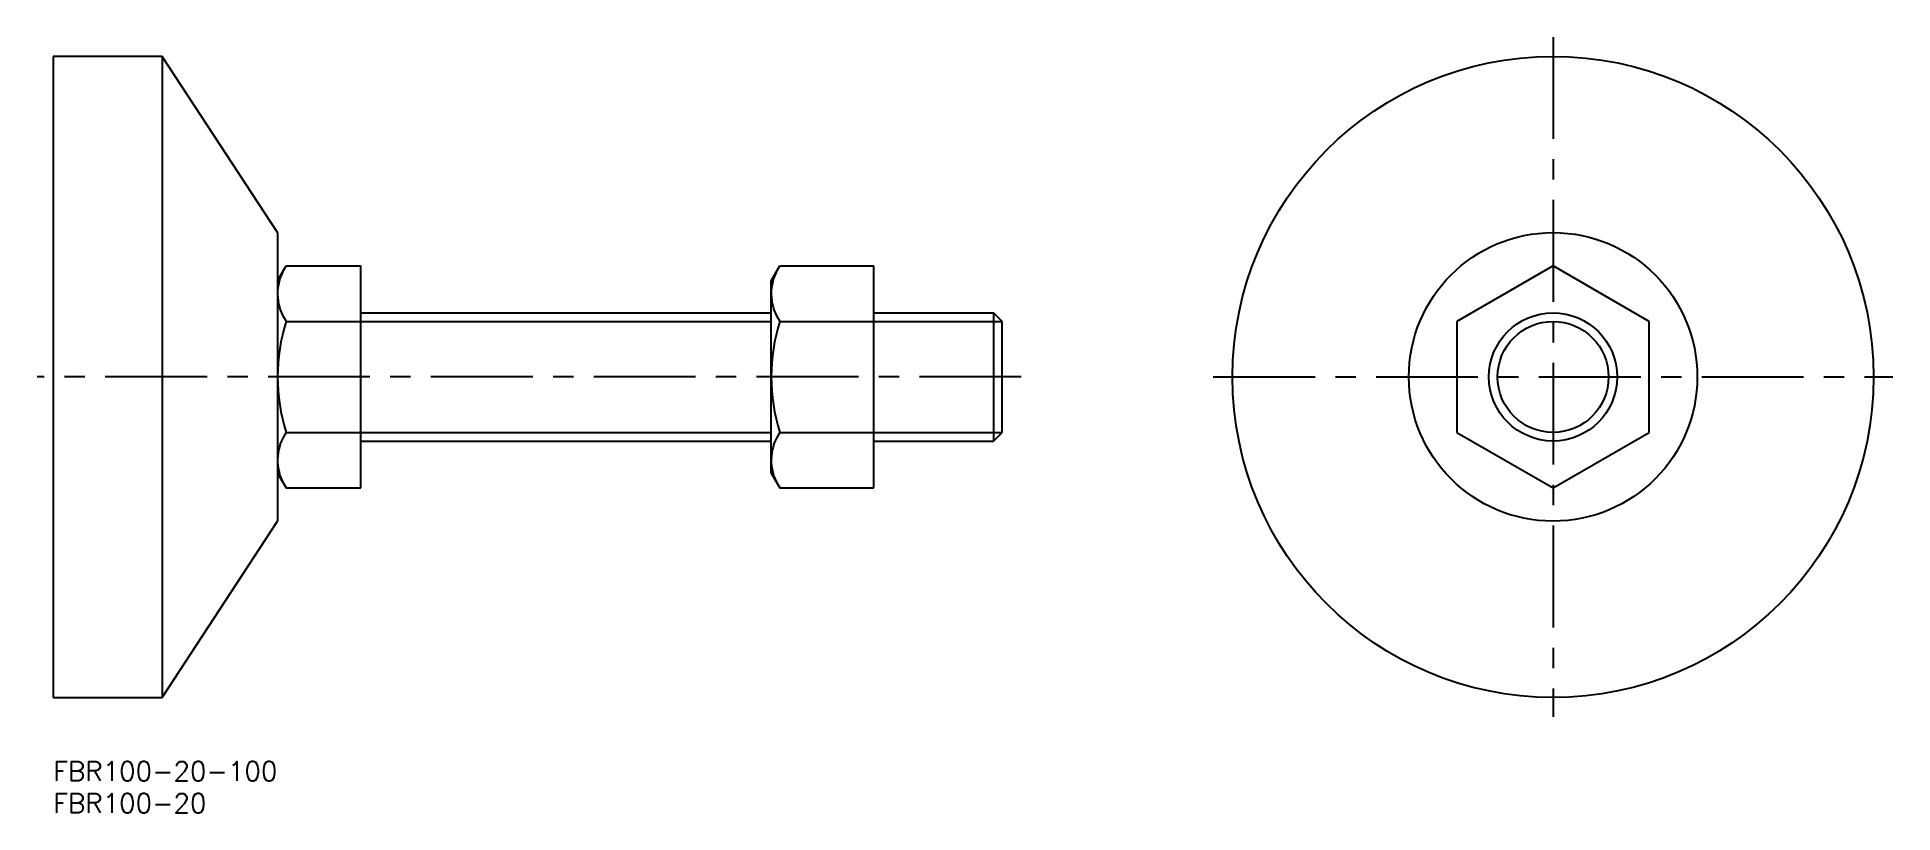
# Model space of a CAD drawing. Extents: x -2 to 287, y -8 to 113.
import ezdxf

# ---------------------------------------------------------------- set-up
doc = ezdxf.new("R2010")
doc.units = 0
doc.header["$LTSCALE"] = 0.5
doc.linetypes.add('CENTER', pattern=[50.8, 31.75, -6.35, 6.35, -6.35])
for name, color, linetype in [('MSM_CENTER', 1, 'CENTER'), ('MSM_CONTINUOUS', 7, 'CONTINUOUS'), ('MSM_NARROW', 5, 'CONTINUOUS'), ('MSM_PART_NUMBER', 7, 'CONTINUOUS')]:
    doc.layers.add(name, color=color, linetype=linetype)
doc.styles.get("Standard").update_dxf_attribs({"font": 'txt.shx', "height": 3, "bigfont": 'bigfont.shx'})

# ---------------------------------------------------------------- blocks, each defined once
blk = doc.blocks.new('*U2')
at = {"layer": 'MSM_PART_NUMBER'}
blk.add_text('FBR100-20-100', height=3, dxfattribs=at).set_placement((0, -3))
blk = doc.blocks.new('*U3')
at = {"layer": 'MSM_PART_NUMBER'}
blk.add_text('FBR100-20', height=3, dxfattribs=at).set_placement((0, -8))

msp = doc.modelspace()

# ---------------------------------------------------------------- linework, layer by layer
at = {"layer": 'MSM_CENTER'}
for p, q in [((233.95, 113), (233.95, 7)), ((151, 60), (-2.5, 60)), ((180.95, 60), (286.95, 60))]:
    msp.add_line(p, q, dxfattribs=at)
at = {"layer": 'MSM_CONTINUOUS'}
for p, q in [((0, 110), (0, 10)), ((17, 110), (0, 110)), ((17, 110), (17, 10)), ((35, 82.5), (17, 110)), ((35, 82.5), (35, 37.5)), ((35, 75), (36.34, 77.32)), ((36.34, 77.32), (48, 77.32)), ((48, 42.68), (48, 77.32)), ((112, 75), (113.34, 77.32)), ((113.34, 77.32), (128, 77.32)), ((128, 42.68), (128, 77.32)), ((233.95, 77.32), (218.95, 68.66)), ((248.95, 68.66), (233.95, 77.32)), ((112, 45), (112, 75)), ((48, 70), (112, 70)), ((128, 70), (146.65, 70)), ((148, 68.65), (146.65, 70)), ((146.65, 70), (146.65, 50)), ((36.34, 68.66), (48, 68.66)), ((113.34, 68.66), (128, 68.66)), ((148, 51.35), (148, 68.65)), ((218.95, 68.66), (218.95, 51.34)), ((248.95, 51.34), (248.95, 68.66)), ((36.34, 51.34), (48, 51.34)), ((48, 50), (112, 50)), ((113.34, 51.34), (128, 51.34)), ((128, 50), (146.65, 50)), ((146.65, 50), (148, 51.35)), ((218.95, 51.34), (233.95, 42.68)), ((233.95, 42.68), (248.95, 51.34)), ((35, 45), (36.34, 42.68)), ((112, 45), (113.34, 42.68)), ((36.34, 42.68), (48, 42.68)), ((113.34, 42.68), (128, 42.68)), ((17, 10), (35, 37.5)), ((0, 10), (17, 10))]:
    msp.add_line(p, q, dxfattribs=at)
for radius in [50, 22.5, 10]:
    msp.add_circle((233.95, 60), radius, dxfattribs=at)
for centre, radius, start, end in [((42.67, 72.99), 7.67, 154.3843, 214.3843), ((119.67, 72.99), 7.67, 154.3843, 214.3843), ((63.66, 60), 28.66, 162.412, 197.588), ((140.66, 60), 28.66, 162.412, 197.588), ((42.67, 47.01), 7.67, 145.6157, 205.6157), ((119.67, 47.01), 7.67, 145.6157, 205.6157)]:
    msp.add_arc(centre, radius, start, end, dxfattribs=at)
at = {"layer": 'MSM_NARROW'}
for p, q in [((48, 68.65), (112, 68.65)), ((128, 68.65), (148, 68.65)), ((48, 51.35), (112, 51.35)), ((128, 51.35), (148, 51.35))]:
    msp.add_line(p, q, dxfattribs=at)
msp.add_circle((233.95, 60), 8.65, dxfattribs=at)

# ---------------------------------------------------------------- block references
at = {"layer": 'MSM_CONTINUOUS'}
for name in ['*U2', '*U3']:
    msp.add_blockref(name, (0, 0), dxfattribs=at)

doc.saveas('drawing.dxf')
